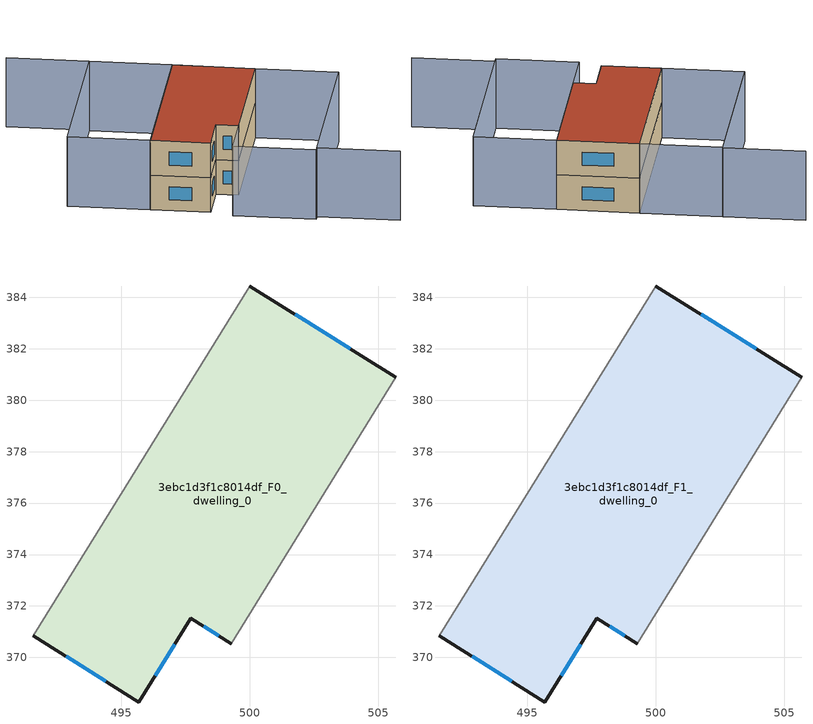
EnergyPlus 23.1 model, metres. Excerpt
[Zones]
3ebc1d3f1c8014df_F0_dwelling_0
 floor ground (EU_floor_Construction): 505.67,380.89 499.28,370.54 497.71,371.51 495.68,368.26 491.58,370.84 499.99,384.44 z0
 wall outside (EU_wall_Construction): 491.58,370.84 495.68,368.26 497.71,371.51 499.28,370.54 / 505.67,380.89 499.99,384.44 z0:3
 wall adiabatic (EU_wall_Construction): 499.28,370.54 505.67,380.89 / 499.99,384.44 491.58,370.84 z0:3
 window (EU_Window_Construction): 498.2,371.21 498.79,370.84 / 496.31,369.28 497.08,370.5 / 492.86,370.04 494.4,369.07 / 503.9,382 501.76,383.33 z0.93:2.07
3ebc1d3f1c8014df_F1_dwelling_0
 floor to 3ebc1d3f1c8014df_F0_dwelling_0 (EU_floor_Construction): 505.67,380.89 499.27,370.54 497.71,371.51 495.68,368.26 491.58,370.84 499.99,384.44 z3
 wall outside (EU_wall_Construction): 491.58,370.84 495.68,368.26 497.71,371.51 499.28,370.54 / 505.67,380.89 499.99,384.44 z3:6
 wall adiabatic (EU_wall_Construction): 499.28,370.54 505.67,380.89 / 499.99,384.44 491.58,370.84 z3:6
 window (EU_Window_Construction): 498.2,371.21 498.79,370.84 / 496.31,369.28 497.08,370.5 / 492.86,370.04 494.4,369.07 / 503.9,382 501.76,383.33 z3.93:5.07
 roof outside (EU_roof_Construction): 499.28,370.54 505.67,380.89 499.99,384.44 491.58,370.84 495.68,368.26 497.71,371.51 z6
shading: 508.66,360.22 502.96,363.74 / 502.96,363.74 511.35,377.33 / 488.62,391.55 494.32,388.03 / 494.32,388.03 485.9,374.41 / 511.38,377.36 502.71,363.35 / 502.71,363.35 497.01,366.87 / 497.01,366.87 505.67,380.89 / 505.67,380.89 511.38,377.36 / 500.01,384.47 491.58,370.84 / 491.58,370.84 485.88,374.36 / 485.88,374.36 494.3,388 / 494.3,388 500.01,384.47 z0:6
[Building]
EU S2 Campaign: North Axis=0; Terrain=City; Solar Distribution=FullExterior
[Site:Location]
Montreal-Trudeau.Intl.AP: Latitude=45.4667; Longitude=-73.75; Time Zone=-5; Elevation=36
[SizingPeriod:WeatherFileDays]
AnnualSizingPeriod: Begin Month=1; Begin Day of Month=1; End Month=12; End Day of Month=31; Day of Week for Start Day=Monday; Use Weather File Daylight Saving Period=No; Use Weather File Rain and Snow Indicators=No
[MATERIAL]
EU_InternalMass_Material: Roughness=MediumRough; Thickness=0.1; Conductivity=1; Density=1800; Specific Heat=900; Thermal Absorptance=0.9; Solar Absorptance=0.7; Visible Absorptance=0.7
[MATERIAL:NOMASS] Roughness=MediumRough; Thermal Absorptance=0.9; Solar Absorptance=0.7; Visible Absorptance=0.7
Name | Thermal Resistance
EU_wall_NoMass; EU_floor_NoMass | 1.51479
EU_roof_NoMass | 2.84114
[WINDOWMATERIAL:SIMPLEGLAZINGSYSTEM]
EU_Window_SimpleGlazing: UFactor=3.53504; Solar Heat Gain Coefficient=0.8; Visible Transmittance=0.8
[CONSTRUCTION]
EU_wall_Construction: EU_wall_NoMass
EU_roof_Construction: EU_roof_NoMass
EU_floor_Construction: EU_floor_NoMass
EU_Window_Construction: EU_Window_SimpleGlazing
EU_InternalMass_Construction: EU_InternalMass_Material
[ZONE] Type=1; Multiplier=1; Ceiling Height=autocalculate; Volume=300.492; Floor Area=autocalculate; Part of Total Floor Area=Yes
3ebc1d3f1c8014df_F0_dwelling_0; 3ebc1d3f1c8014df_F1_dwelling_0
[INTERNALMASS] Construction=EU_InternalMass_Construction; Surface Area=100.164
Name | Zone or ZoneList
3ebc1d3f1c8014df_F0_dwelling_0_EU_InternalMass | 3ebc1d3f1c8014df_F0_dwelling_0
3ebc1d3f1c8014df_F1_dwelling_0_EU_InternalMass | 3ebc1d3f1c8014df_F1_dwelling_0
[OTHEREQUIPMENT] Fuel Type=Electricity; Design Level Calculation Method=Watts/Area; Power per Zone Floor Area=1; Fraction Latent=0; Fraction Radiant=0; Fraction Lost=0; Carbon Dioxide Generation Rate=0; EndUse Subcategory=EU_Step8_InternalGains
Name | Zone or ZoneList or Space or SpaceList | Schedule
EU_Step8_InternalGain_3ebc1d3f1c8014df_F0_dwelling_0_f000 | 3ebc1d3f1c8014df_F0_dwelling_0 | EU_Step8_GainSchedule_3ebc1d3f1c8014df_F0_dwelling_0_f000
EU_Step8_InternalGain_3ebc1d3f1c8014df_F1_dwelling_0_f000 | 3ebc1d3f1c8014df_F1_dwelling_0 | EU_Step8_GainSchedule_3ebc1d3f1c8014df_F1_dwelling_0_f000
[ZONEVENTILATION:DESIGNFLOWRATE] Schedule=EU_AlwaysOn; Design Flow Rate Calculation Method=AirChanges/Hour; Air Changes per Hour=0.775154; Ventilation Type=Natural; Fan Pressure Rise=0; Fan Total Efficiency=1; Constant Term Coefficient=1; Temperature Term Coefficient=0; Velocity Term Coefficient=0; Velocity Squared Term Coefficient=0; Minimum Indoor Temperature=-100; Maximum Indoor Temperature=100; Delta Temperature=-100; Minimum Outdoor Temperature=-100; Maximum Outdoor Temperature=100; Maximum Wind Speed=40
Name | Zone or ZoneList or Space or SpaceList
EU_ConstantAir_3ebc1d3f1c8014df_F0_dwelling_0 | 3ebc1d3f1c8014df_F0_dwelling_0
EU_ConstantAir_3ebc1d3f1c8014df_F1_dwelling_0 | 3ebc1d3f1c8014df_F1_dwelling_0
[HVACTEMPLATE:THERMOSTAT] Constant Heating Setpoint=20; Constant Cooling Setpoint=50
EU_HeatOnly_3ebc1d3f1c8014df_F0_dwelling_0; EU_HeatOnly_3ebc1d3f1c8014df_F1_dwelling_0
[HVACTEMPLATE:ZONE:IDEALLOADSAIRSYSTEM] System Availability Schedule=EU_AlwaysOn; Maximum Heating Supply Air Temperature=50; Minimum Cooling Supply Air Temperature=13; Maximum Heating Supply Air Humidity Ratio=0.0156; Minimum Cooling Supply Air Humidity Ratio=0.0077; Heating Limit=NoLimit; Cooling Limit=NoLimit; Heating Availability Schedule=EU_AlwaysOn; Cooling Availability Schedule=EU_CoolingOff; Dehumidification Control Type=ConstantSensibleHeatRatio; Cooling Sensible Heat Ratio=0.7; Dehumidification Setpoint=60; Humidification Control Type=None; Humidification Setpoint=30; Outdoor Air Method=None; Outdoor Air Flow Rate per Person=0.00944; Outdoor Air Flow Rate per Zone Floor Area=0; Outdoor Air Flow Rate per Zone=0; Demand Controlled Ventilation Type=None; Outdoor Air Economizer Type=NoEconomizer; Heat Recovery Type=None; Sensible Heat Recovery Effectiveness=0.7; Latent Heat Recovery Effectiveness=0.65
Name | Template Thermostat
3ebc1d3f1c8014df_F0_dwelling_0 | EU_HeatOnly_3ebc1d3f1c8014df_F0_dwelling_0
3ebc1d3f1c8014df_F1_dwelling_0 | EU_HeatOnly_3ebc1d3f1c8014df_F1_dwelling_0
[SIZING:ZONE] Zone Cooling Design Supply Air Temperature Input Method=SupplyAirTemperature; Zone Cooling Design Supply Air Temperature=13; Zone Heating Design Supply Air Temperature Input Method=SupplyAirTemperature; Zone Heating Design Supply Air Temperature=50; Zone Cooling Design Supply Air Humidity Ratio=0.008; Zone Heating Design Supply Air Humidity Ratio=0.008; Cooling Design Air Flow Method=DesignDay; Cooling Design Air Flow Rate=0; Cooling Minimum Air Flow per Zone Floor Area=0.000762; Cooling Minimum Air Flow=0; Cooling Minimum Air Flow Fraction=0.2; Heating Design Air Flow Method=DesignDay; Heating Design Air Flow Rate=0; Heating Maximum Air Flow per Zone Floor Area=0.002032; Heating Maximum Air Flow=0.141576; Heating Maximum Air Flow Fraction=0.3; Account for Dedicated Outdoor Air System=No; Dedicated Outdoor Air System Control Strategy=NeutralSupplyAir; Dedicated Outdoor Air Low Setpoint Temperature for Design=autosize; Dedicated Outdoor Air High Setpoint Temperature for Design=autosize; Zone Load Sizing Method=Sensible Load Only No Latent Load; Zone Latent Cooling Design Supply Air Humidity Ratio Input Method=HumidityRatioDifference; Zone Cooling Design Supply Air Humidity Ratio Difference=0.005; Zone Latent Heating Design Supply Air Humidity Ratio Input Method=HumidityRatioDifference; Zone Humidification Design Supply Air Humidity Ratio Difference=0.005
3ebc1d3f1c8014df_F0_dwelling_0; 3ebc1d3f1c8014df_F1_dwelling_0
[SCHEDULE:CONSTANT]
Name | Hourly Value
EU_AlwaysOn | 1
EU_CoolingOff | 0
[SCHEDULE:FILE] Column Number=1; Rows to Skip at Top=0; Number of Hours of Data=8760; Column Separator=Comma; Interpolate to Timestep=No; Minutes per Item=60; Adjust Schedule for Daylight Savings=Yes
Name | File
EU_Step8_GainSchedule_3ebc1d3f1c8014df_F0_dwelling_0_f000 | ../../schedules/3ebc1d3f1c8014df/3ebc1d3f1c8014df_F0_dwelling_0_f000_gain.csv
EU_Step8_GainSchedule_3ebc1d3f1c8014df_F1_dwelling_0_f000 | ../../schedules/3ebc1d3f1c8014df/3ebc1d3f1c8014df_F1_dwelling_0_f000_gain.csv
